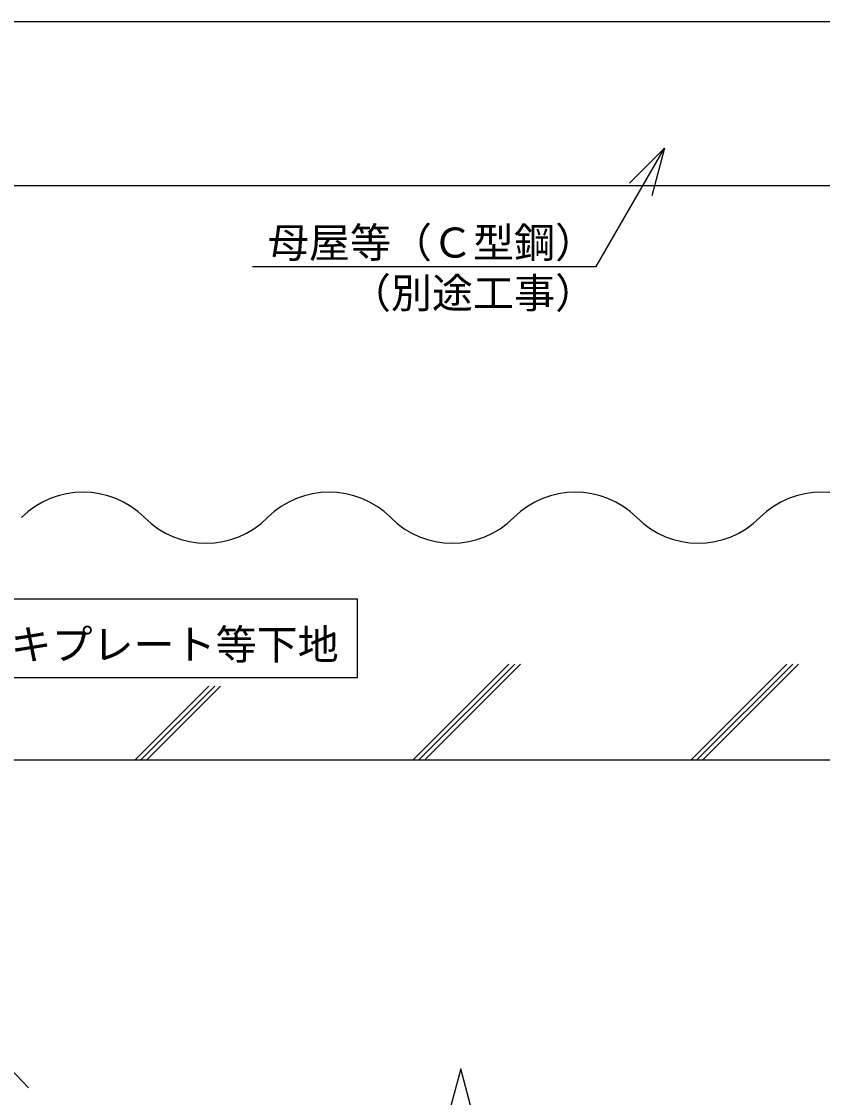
# Model space of a CAD drawing. Units: millimetres on the paper. Extents: x -204 to 206, y -141 to 144.
# Drawn here: x 25.7 to 74.5, y -65.1 to 0.5 of the extents above; entities that cross this region are included whole.
import ezdxf
from ezdxf.enums import TextEntityAlignment as Align

# ---------------------------------------------------------------- set-up
doc = ezdxf.new("R2010")
doc.units = ezdxf.units.MM
for name, color, linetype in [('1-0_断面', 134, 'Continuous'), ('1-1_寸法', 134, 'Continuous'), ('1-2_文字', 134, 'Continuous')]:
    doc.layers.add(name, color=color, linetype=linetype)
doc.styles.add('ＭＳ ゴシック', font='')
doc.styles.get('ＭＳ ゴシック').set_extended_font_data('MS Gothic')

msp = doc.modelspace()

# ---------------------------------------------------------------- linework, layer by layer
at = {"layer": '1-0_断面'}
for p, q in [((-3.876, 0.477), (192.554, 0.477)), ((-3.876, -9.523), (192.554, -9.523)), ((-3.876, -44.523), (192.554, -44.523)), ((11.013, -48.583), (26.158, -64.523))]:
    msp.add_line(p, q, dxfattribs=at)
at = {"layer": '1-1_寸法'}
for p, q in [((49.593, -44.523), (55.43, -38.686)), ((49.947, -44.523), (55.783, -38.686)), ((50.3, -44.523), (56.137, -38.686)), ((66.54, -44.523), (72.376, -38.686)), ((66.893, -44.523), (72.73, -38.686)), ((67.247, -44.523), (73.084, -38.686)), ((32.647, -44.523), (37.147, -40.023)), ((33, -44.523), (37.5, -40.023)), ((33.354, -44.523), (37.854, -40.023)), ((52.496, -63.364), (49.505, -74.523)), ((54.065, -69.223), (52.496, -63.364))]:
    msp.add_line(p, q, dxfattribs=at)
for centre, start, end in [((29.473, -33.509), 45, 135), ((44.473, -33.509), 45, 135), ((59.473, -33.509), 45, 135), ((74.473, -33.509), 45, 135), ((36.973, -26.009), 225, 315), ((51.973, -26.009), 225, 315), ((66.973, -26.009), 225, 315)]:
    msp.add_arc(centre, 5.303, start, end, dxfattribs=at)
at = {"layer": '1-2_文字'}
for p, q in [((60.741, -14.464), (64.908, -7.246)), ((64.908, -7.246), (62.787, -9.368)), ((64.908, -7.246), (64.131, -10.144)), ((39.795, -14.464), (60.741, -14.464)), ((46.177, -34.704), (46.177, -39.523)), ((46.177, -39.523), (-42.688, -39.523))]:
    msp.add_line(p, q, dxfattribs=at)
msp.add_lwpolyline([(-42.688, -39.523), (-42.688, -34.704), (46.177, -34.704)], dxfattribs=at)

# ---------------------------------------------------------------- texts
at = {"layer": '1-2_文字', "style": 'ＭＳ ゴシック'}
for s, p in [('母屋等（Ｃ型鋼）', (40.741, -14.464)), ('（別途工事）', (45.741, -17.536)), ('※コンクリートスラブ、デッキプレート等下地', (-7.448, -38.961))]:
    msp.add_text(s, height=1.833, dxfattribs=at).set_placement(p, align=Align.BOTTOM_LEFT)

doc.saveas('drawing.dxf')
